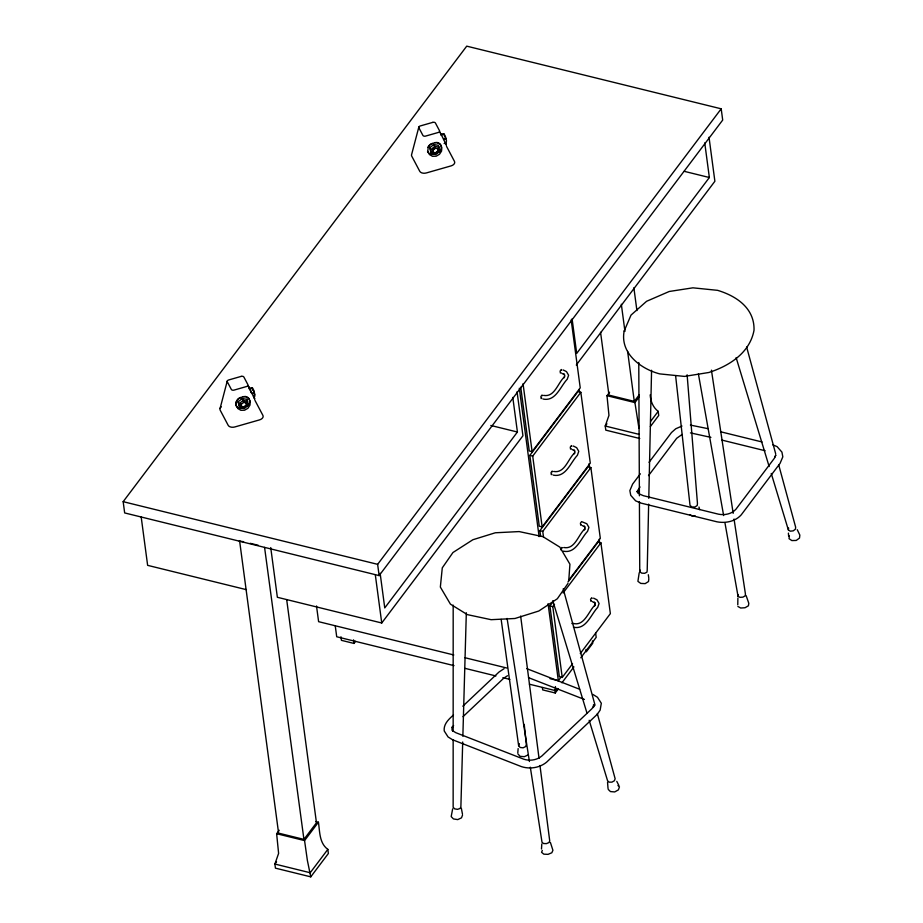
<?xml version="1.0" encoding="UTF-8"?>
<svg xmlns="http://www.w3.org/2000/svg" width="923" height="923" viewBox="0 0 923 923"><rect width="100%" height="100%" fill="white"/><g stroke="black" fill="none" stroke-linecap="round" stroke-linejoin="round"><path stroke-width="1.38" d="M453.158 739.888L453.147 807.267L454.693 808.871L457.6 809.344L460.162 808.41L460.889 806.61L462.7 741.988M453.158 731.281L453.181 605.119M648.65 504.12L647.208 570.333L646.965 572.145L644.681 573.31L641.693 573.137L639.754 571.741L639.42 501.524M648.777 498.362L651.569 370.261M541.489 848.987L541.801 843.945M462.861 736.242L466.323 612.757M517.803 752.776L518.138 748.576M253.456 396.359L254.586 396.982L254.91 394.779L253.802 390.394L252.406 387.741L249.187 388.191L248.218 385.883L254.806 399.14L254.01 397.698M444.113 143.561L446.167 142.973L446.49 140.769L445.382 136.385L443.975 133.731L440.767 134.17M737.881 598.012L737.777 604.819M452.235 726.713L452.028 729.585L453.043 731.304M568.753 580.59L569.929 564.218L559.846 547.131L542.92 536.655L519.141 531.579L495.316 532.779L472.876 539.736L452.951 552.519L442.279 567.853L440.352 587.063L450.436 604.15L467.35 614.626L491.14 619.691L514.965 618.491L538.778 611.026L557.33 598.762L567.991 583.417M593.524 704.641L593.327 707.526L594.158 705.495L591.943 708.691L541.893 755.96C536.898 760.148 529.837 761.21 523.71 759.168L455.8 732.689L452.282 730.508M561.069 550.039L561.715 547.512L562.742 547.824M778.689 464.823L795.649 527.195L795.43 529.202L793.215 530.852L790.296 531.187L788.38 529.987L788.6 527.979M648.846 578.733L648.5 581.536L645.165 583.624L640.77 583.417L637.908 581.363L639.212 572.756M789.373 535.871L789.027 538.674L791.853 540.566L796.237 540.451L799.514 538.051L799.837 535.086L797.253 529.71M639.754 571.741L639.997 569.941M734.039 519.026L745.461 594.181L745.184 595.831L742.9 597.146L739.934 597.331L738.042 596.293L738.319 594.643M220.066 408.497L227.243 381.095M418.823 127.086L411.635 154.476A5.296 3.346 -7.6 0 0 411.773 156.206L419.757 171.309A5.296 3.346 -7.6 0 0 426.391 172.936L451.082 165.886A5.296 3.346 -7.6 0 0 454.474 161.387L446.501 146.284M452.674 808.813L451.185 816.578L453.458 818.943L457.739 819.601L461.5 817.836L462.538 815.055M524.229 724.405L526.352 744.4L525.672 746.534L523.122 747.815L520.214 747.492L518.645 745.761L519.337 743.626M517.907 753.895L520.111 756.352L524.345 756.675L528.083 754.945M542.309 850.429L541.582 852.298L543.809 854.167L548.043 854.352L551.827 852.76L552.923 850.302L550.396 842.434M774.951 457.07L775.828 454.924L774.397 458.246L735.989 509.173C731.685 514.065 724.67 515.415 718.475 514.18L643.377 495.686L639.281 493.943L636.87 491.382L638.255 493.182L637.724 490.378M637.332 491.417L639.997 486.94M452.132 727.67L453.608 725.547M123.163 501.674L466.726 46.15L721.198 108.81L722.697 120.059L379.134 575.594L124.663 512.934L123.163 501.674L377.634 564.334L721.198 108.81M239.23 541.143L243.58 541.674M264.566 547.385L303.932 839.388L278.596 833.146L239.576 540.682M340.956 636.778L341.429 640.343L354.005 643.435L355.609 641.3M512.796 397.409L517.411 432.022L384.753 607.922L380.138 573.31M704.745 142.903L709.36 177.516L576.702 353.417L572.087 318.804M270.727 547.581L277.362 597.285L381.741 622.99L522.937 435.771L517.065 391.744M576.287 365.035L714.887 181.266L709.014 137.239M520.734 387.233L529.237 450.943L532.11 451.659L580.232 387.845L571.164 319.889M529.825 455.408L577.948 391.606L580.832 392.31L590.282 463.115L542.159 526.918L539.274 526.214L529.825 455.408L532.709 456.124L580.832 392.31M315.631 821.539L318.423 822.22C319.866 831.6 319.208 843.126 327.838 849.368L328.38 853.475L310.763 876.85L275.435 868.151L274.892 864.043L278.608 853.394L276.635 833.711L279.231 830.262M639.754 438.506L605.788 430.141L605.234 426.022L608.961 415.385L606.988 395.702L609.584 392.252M276.565 861.817L274.892 864.043L310.209 872.743L327.838 849.368M606.919 423.795L605.234 426.022L639.201 434.387M303.932 839.388L316.462 822.785L286.73 599.985M600.561 332.292L608.949 395.136L634.286 401.378L639.293 394.732M310.763 876.85L307.382 860.478L304.567 840.588L318.423 822.22M638.958 428.33L634.92 402.578L639.247 396.832M540.624 536.344L539.874 530.679L587.997 466.865L590.87 467.58L600.319 538.374L568.522 580.532M543.509 537.048L542.747 531.383L590.87 467.58M650.634 421.373L658.191 411.346C653.034 407.435 650.542 401.205 650.196 394.882M650.346 426.588L658.734 415.465L658.191 411.346M640.389 473.787L632.613 484.102L629.867 490.598L630.744 495.328L635.601 500.82L640.977 503.093L717.033 521.83C725.547 523.445 735.193 521.553 741.169 514.93L780.073 463.346L782.819 456.85L781.931 452.12L777.085 446.628L772.782 444.805M649.031 462.331L671.506 432.518L675.763 428.757L681.982 426.045M572.548 663.775L562.234 677.447L559.361 676.732L549.912 605.938L553.35 601.381M567.957 582.009L598.035 542.136L600.919 542.839L610.368 613.633L580.29 653.519M648.523 475.622L676.697 438.275L682.097 434.468M562.234 677.447L552.796 606.642L554.515 604.369M563.111 592.97L600.919 542.839M549.981 678.647L558.346 680.712L560.919 677.286M529.41 684.197L555.934 690.739L557.642 688.466M561.934 682.789L573.921 666.891M580.775 657.799L596.189 637.355L595.635 633.178M542.355 687.52L542.678 689.896L555.254 692.988L558.461 688.72M439.383 147.207L434.768 146.411L430.695 149.688L431.237 153.76L435.852 154.556L439.925 151.28L438.379 145.326L433.764 144.53L429.703 147.807L431.237 153.76M247.802 401.217L243.187 400.42L239.115 403.709L239.657 407.781L244.272 408.577L248.345 405.301L246.81 399.336L242.195 398.54L238.122 401.817L239.657 407.781M453.493 715.013C448.832 719.098 443.375 724.105 444.228 730.958L448.07 736.958L452.685 739.808L521.46 766.632C529.894 769.344 539.632 767.867 546.543 762.213L597.227 714.333L600.135 710.145L601.323 703.268L597.481 697.28L592.866 694.419M462.804 706.222L499.008 672.025L504.073 668.679M463 716.675L503.658 678.267L507.512 675.717M432.46 149.838L434.895 147.876L437.952 148.915L438.275 151.36L435.841 153.322L433.083 152.837L432.46 149.838L433.083 152.837M432.749 150.403L435.183 148.441M432.783 152.283L435.541 152.757L437.975 150.795L437.652 148.349L437.952 148.915M241.18 404.412L243.614 402.451L246.372 402.924L246.695 405.37L244.26 407.331L241.503 406.858L240.88 403.847L241.503 406.858M241.203 406.293L243.972 406.766L246.406 404.805L246.072 402.37L243.314 401.886L243.614 402.451M432.391 143.342L430.187 144.611L428.11 147.807L427.834 151.453L429.437 154.556L432.472 156.299L436.152 156.206L439.475 154.303L441.552 151.095L441.829 147.461L440.225 144.346L437.179 142.603L434.733 142.673L430.141 144.507A7.384 5.584 -27.9 0 0 427.857 147.322M240.822 397.351L238.607 398.621L236.53 401.828L236.253 405.462L237.857 408.577L240.903 410.308L244.572 410.216L247.895 408.312L249.971 405.116L250.248 401.47L248.645 398.355L245.599 396.625L243.164 396.682L238.561 398.528A7.384 5.584 -27.9 0 0 236.865 400.34M561.034 372.696L560.388 373.054L560.123 371.058L561.299 369.488L561.68 370.169M541.789 398.205L541.143 398.574L540.878 396.567L542.055 395.009L542.436 395.679M571.187 448.763L570.541 449.132L570.276 447.124L571.452 445.555L571.833 446.236M551.942 474.272L551.296 474.641L551.031 472.645L552.208 471.076L552.589 471.757M581.34 524.829L580.694 525.199L580.429 523.191L581.605 521.622L586.797 523.733L588.92 527.391L587.559 531.336C580.636 538.594 575.998 553.927 563.295 551.169M591.481 600.896L590.847 601.265L590.57 599.258L591.758 597.7L592.128 598.369M571.868 623.579L572.514 623.21C584.305 627.132 588.447 611.268 594.977 605.038L594.597 605.973L595.277 603.896L594.354 602.142L594.954 602.915L592.393 601.646M440.871 135.081L443.951 134.204M444.886 138.727L445.809 138.462L444.125 135.289M443.571 139.488L445.624 138.9M249.291 389.091L252.371 388.214M252.314 389.933L253.225 389.668L254.552 394.917M253.317 392.736L254.229 392.483M251.991 393.498L254.044 392.91M434.733 142.673L437.133 142.511A7.384 5.584 -27.9 0 1 438.448 152.364M243.164 396.682L245.553 396.521A7.384 5.584 -27.9 0 1 246.868 406.374M695.192 515.865L691.938 515.957L690.023 514.699M543.612 395.39C554.804 397.49 557.873 382.607 564.53 376.838L564.149 377.761L564.83 375.684L563.907 373.942L564.507 374.715L561.945 373.434M543.001 399.036C555.704 401.793 560.342 386.46 567.253 379.203L568.614 375.257L566.491 371.6L563.157 369.95M553.754 471.457C564.957 473.557 568.026 458.673 574.671 452.905L574.302 453.828L574.983 451.751L574.06 450.009L574.66 450.782L572.087 449.513M553.154 475.103C565.845 477.86 570.495 462.527 577.406 455.27L578.767 451.324L576.644 447.667L573.31 446.017M563.907 547.524C575.11 549.635 578.179 534.74 584.824 528.971L584.444 529.894L585.124 527.818L584.213 526.075L584.813 526.848L582.24 525.579M573.448 627.236C586.151 629.994 590.789 614.672 597.7 607.403L599.073 603.469L596.939 599.8L593.604 598.15M690.381 425.088L708.103 428.687M690.439 432.887L710.895 437.375M684.174 171.309L709.36 177.516M606.988 395.702L634.92 402.578M720.54 431.756L762.029 441.967M722.017 440.121L765.132 450.736M490.817 425.468L517.411 432.022M539.874 530.679L542.747 531.383M549.912 605.938L552.796 606.642M250.248 543.312L258.244 545.285M246.453 589.682L147.634 565.349L141.196 517.053M453.804 654.972L318.608 621.675L316.508 605.984M464.961 657.718L506.773 668.01M454.001 665.633L336.71 636.755L335.222 625.609M465.169 668.39L495.893 675.948M502.873 677.667L509.854 679.386M276.635 833.711L304.567 840.588M526.733 668.633L579.644 689.262M528.51 677.655L584.421 699.461M252.556 389.298L253.225 389.668M737.892 606.457L740.684 608.026L745.034 607.738L748.403 605.811L748.807 603.342L746.153 595.647M617.937 785.531L619.437 786.904L618.41 789.857L614.718 791.934L610.449 791.576L608.199 789.384M439.602 131.931L440.421 133.027L439.879 132.208M248.033 385.941L248.841 387.037M445.59 143.688L446.386 145.13L440.882 133.893M616.783 781.354L618.86 785.485M433.764 144.53L434.768 146.411M429.703 147.807L430.695 149.688M254.921 400.294L262.905 415.396A5.296 3.346 -7.6 0 1 259.501 419.896L234.811 426.957A5.296 3.346 -7.6 0 1 228.177 425.318L220.205 410.216A5.296 3.346 -7.6 0 1 221.301 406.847M242.195 398.54L243.187 400.42M238.122 401.817L239.115 403.709M249.314 387.914L250.283 390.221A7.384 1.304 74.1 0 1 251.068 392.633M698.965 507.05L699.703 509.646M552.773 600.735L587.074 713.41M589.174 720.286L607.576 780.743L609.099 782.15L611.937 782.139L614.441 780.708L615.133 778.712L597.319 713.56M736.127 357.605L769.147 466.553M771.247 473.441L788.38 529.987M563.203 588.816L595.047 705.241M746.638 347.025L775.666 453.735M461.315 808.075L462.458 814.074M698.388 373.919L723.644 515.565M724.913 522.637L738.042 596.293M648.304 574.729L648.754 577.752M507.096 618.433L529.421 761.521M530.31 767.186L542.02 842.272L543.52 843.518L546.404 843.634L548.966 842.561L549.727 840.911L539.967 765.479M711.425 370.146L733.174 513.361M501.154 619.368L518.645 745.761M608.026 788.415L607.553 782.3M633.87 287.757L636.916 310.589M621.329 304.255L624.952 331.392M627.617 351.386L634.286 401.378M579.206 389.414L579.586 392.263M589.105 463.6L589.682 467.88M599.2 539.228L599.765 543.509M592.428 640.897L592.739 643.273L586.313 651.8L585.99 649.423M523.041 383.691L532.11 451.659M532.709 456.124L542.159 526.918M519.314 388.225L539.113 536.609M548.066 603.665L558.346 680.712M555.381 686.55L555.934 690.739M554.769 689.423L555.254 692.988M377.634 564.334L379.134 575.594M375.303 574.706L381.741 622.99M353.532 639.87L354.005 643.435M246.81 399.336L247.168 402.059M520.641 616.045L539.044 758.36M675.601 375.638L690.035 505.446L691.996 506.981L694.984 506.992L697.246 505.481L697.453 503.335L687.116 374.796M788.646 536.194L788.404 533.113M638.774 362.508L639.397 495.789M435.045 154.118A7.384 5.584 -27.9 0 1 427.534 151.384M242.264 408.393A7.384 5.584 -27.9 0 1 235.723 404.447M235.688 403.443A7.384 5.584 -27.9 0 1 236.276 401.332M624.167 331.034C619.806 353.094 640.689 369.015 659.783 373.896L684.485 376.411L708.876 372.488C729.285 365.935 749.88 352.84 754.022 330.249C754.714 308.351 736.612 296.075 717.609 290.341L692.919 287.826L669.233 291.483L646.596 301.29L631.02 315.089L624.167 331.034M432.749 122.378L420.253 125.955A2.158 1.361 -7.6 0 0 418.88 127.778L422.919 135.427A2.158 1.361 -7.6 0 0 425.618 136.085L438.113 132.52A2.158 1.361 -7.6 0 0 439.486 130.685L435.448 123.047A2.158 1.361 -7.6 0 0 432.749 122.378M241.18 376.388L228.685 379.964A2.158 1.361 -7.6 0 0 227.3 381.799L231.338 389.437A2.158 1.361 -7.6 0 0 234.038 390.106L246.533 386.529A2.158 1.361 -7.6 0 0 247.918 384.695L243.88 377.057A2.158 1.361 -7.6 0 0 241.18 376.388"/></g></svg>
